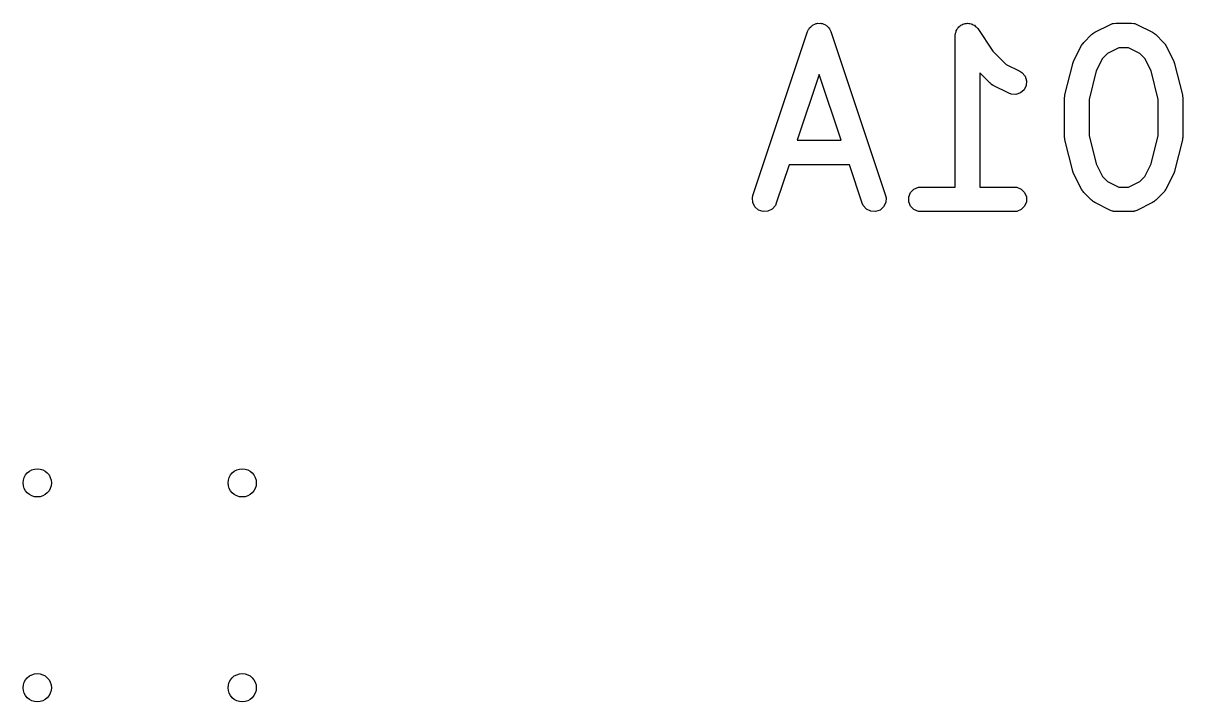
# Model space of a CAD drawing. Extents: x 0.03 to 1.98, y 0.07 to 3.6.
# Drawn here: x 0.143 to 0.709, y 2.343 to 2.674 of the extents above; entities that cross this region are included whole.
import ezdxf

# ---------------------------------------------------------------- set-up
doc = ezdxf.new("R2010")
doc.units = 0
doc.header["$MEASUREMENT"] = 0
doc.layers.add('BLACK', color=7, linetype='CONTINUOUS')

msp = doc.modelspace()

# ---------------------------------------------------------------- linework, layer by layer
at = {"layer": 'BLACK', "linetype": 'CONTINUOUS'}
for p, q in [((0.52647, 2.67139), (0.52675, 2.67171)), ((0.52675, 2.67171), (0.52694, 2.6721)), ((0.52694, 2.6721), (0.52751, 2.67259)), ((0.52751, 2.67259), (0.528, 2.67316)), ((0.528, 2.67316), (0.52839, 2.67335)), ((0.52839, 2.67335), (0.52871, 2.67363)), ((0.52871, 2.67363), (0.52943, 2.67387)), ((0.52943, 2.67387), (0.5301, 2.6742)), ((0.5301, 2.6742), (0.53053, 2.67423)), ((0.53053, 2.67423), (0.53093, 2.67437)), ((0.53093, 2.67437), (0.53168, 2.67432)), ((0.53168, 2.67432), (0.53243, 2.67437)), ((0.53243, 2.67437), (0.53284, 2.67423)), ((0.53284, 2.67423), (0.53327, 2.6742)), ((0.53327, 2.6742), (0.53394, 2.67387)), ((0.53394, 2.67387), (0.53465, 2.67363)), ((0.53465, 2.67363), (0.53498, 2.67335)), ((0.53498, 2.67335), (0.53536, 2.67316)), ((0.53536, 2.67316), (0.53586, 2.67259)), ((0.53586, 2.67259), (0.53642, 2.6721)), ((0.53642, 2.6721), (0.53662, 2.67171)), ((0.53662, 2.67171), (0.5369, 2.67139)), ((0.59885, 2.67121), (0.59908, 2.67175)), ((0.59908, 2.67175), (0.5995, 2.67217)), ((0.5995, 2.67217), (0.59983, 2.67266)), ((0.59983, 2.67266), (0.60032, 2.67299)), ((0.60032, 2.67299), (0.60073, 2.67341)), ((0.60073, 2.67341), (0.60128, 2.67363)), ((0.60128, 2.67363), (0.60177, 2.67396)), ((0.60177, 2.67396), (0.60235, 2.67408)), ((0.60235, 2.67408), (0.60289, 2.6743)), ((0.60289, 2.6743), (0.60349, 2.6743)), ((0.60349, 2.6743), (0.60407, 2.67442)), ((0.60407, 2.67442), (0.60465, 2.6743)), ((0.60465, 2.6743), (0.60524, 2.6743)), ((0.60524, 2.6743), (0.60578, 2.67408)), ((0.60578, 2.67408), (0.60637, 2.67396)), ((0.60637, 2.67396), (0.60685, 2.67363)), ((0.60685, 2.67363), (0.6074, 2.67341)), ((0.6074, 2.67341), (0.60782, 2.67299)), ((0.60782, 2.67299), (0.60831, 2.67266)), ((0.60831, 2.67266), (0.60905, 2.67176)), ((0.60905, 2.67176), (0.60905, 2.67175)), ((0.60905, 2.67175), (0.60905, 2.67175)), ((0.60905, 2.67175), (0.60906, 2.67175)), ((0.60906, 2.67175), (0.61635, 2.66081)), ((0.66614, 2.66997), (0.67376, 2.67378)), ((0.67376, 2.67378), (0.67486, 2.6742)), ((0.67486, 2.6742), (0.67508, 2.67422)), ((0.67508, 2.67422), (0.67527, 2.6743)), ((0.67527, 2.6743), (0.67645, 2.67442)), ((0.67645, 2.67442), (0.68406, 2.67442)), ((0.68406, 2.67442), (0.68524, 2.6743)), ((0.68524, 2.6743), (0.68543, 2.67422)), ((0.68543, 2.67422), (0.68565, 2.6742)), ((0.68565, 2.6742), (0.68675, 2.67378)), ((0.68675, 2.67378), (0.69437, 2.66997)), ((0.49932, 2.59032), (0.52599, 2.67032)), ((0.52599, 2.67032), (0.52647, 2.67139)), ((0.5369, 2.67139), (0.53738, 2.67032)), ((0.53738, 2.67032), (0.56404, 2.59032)), ((0.59806, 2.66842), (0.59807, 2.66843)), ((0.59806, 2.59442), (0.59806, 2.66842)), ((0.59806, 2.66842), (0.59806, 2.66842)), ((0.59806, 2.66842), (0.59806, 2.66842)), ((0.59807, 2.66843), (0.59818, 2.66959)), ((0.59818, 2.66959), (0.59841, 2.67014)), ((0.59841, 2.67014), (0.59852, 2.67072)), ((0.59852, 2.67072), (0.59885, 2.67121)), ((0.66077, 2.66504), (0.66458, 2.66885)), ((0.66458, 2.66885), (0.66504, 2.66923)), ((0.66504, 2.66923), (0.66515, 2.66935)), ((0.66515, 2.66935), (0.66533, 2.66946)), ((0.66533, 2.66946), (0.66549, 2.6696)), ((0.66549, 2.6696), (0.66564, 2.66966)), ((0.66564, 2.66966), (0.66614, 2.66997)), ((0.69437, 2.66997), (0.69487, 2.66966)), ((0.69487, 2.66966), (0.69502, 2.6696)), ((0.69502, 2.6696), (0.69518, 2.66946)), ((0.69518, 2.66946), (0.69536, 2.66935)), ((0.69536, 2.66935), (0.69547, 2.66923)), ((0.69547, 2.66923), (0.69593, 2.66885)), ((0.69593, 2.66885), (0.69974, 2.66504)), ((0.61635, 2.66081), (0.62286, 2.6543)), ((0.65584, 2.65586), (0.65965, 2.66348)), ((0.65965, 2.66348), (0.65997, 2.66399)), ((0.65997, 2.66399), (0.66003, 2.66413)), ((0.66003, 2.66413), (0.66016, 2.6643)), ((0.66016, 2.6643), (0.66028, 2.66448)), ((0.66028, 2.66448), (0.6604, 2.66458)), ((0.6604, 2.66458), (0.66077, 2.66504)), ((0.67786, 2.66242), (0.67238, 2.65968)), ((0.68265, 2.66242), (0.67786, 2.66242)), ((0.68813, 2.65968), (0.68265, 2.66242)), ((0.69974, 2.66504), (0.70011, 2.66458)), ((0.70011, 2.66458), (0.70023, 2.66448)), ((0.70023, 2.66448), (0.70035, 2.6643)), ((0.70035, 2.6643), (0.70048, 2.66413)), ((0.70048, 2.66413), (0.70054, 2.66399)), ((0.70054, 2.66399), (0.70086, 2.66348)), ((0.70086, 2.66348), (0.70467, 2.65586)), ((0.65158, 2.6394), (0.65539, 2.65463)), ((0.65539, 2.65463), (0.65542, 2.65472)), ((0.65542, 2.65476), (0.65561, 2.65525)), ((0.65542, 2.65472), (0.65542, 2.65476)), ((0.65561, 2.65525), (0.65578, 2.65574)), ((0.65578, 2.65574), (0.65581, 2.65578)), ((0.65581, 2.65578), (0.65584, 2.65586)), ((0.66995, 2.65724), (0.66687, 2.65109)), ((0.67238, 2.65968), (0.66995, 2.65724)), ((0.69056, 2.65724), (0.68813, 2.65968)), ((0.69364, 2.65109), (0.69056, 2.65724)), ((0.70467, 2.65586), (0.7047, 2.65578)), ((0.7047, 2.65578), (0.70473, 2.65574)), ((0.70473, 2.65574), (0.7049, 2.65525)), ((0.7049, 2.65525), (0.70509, 2.65476)), ((0.70509, 2.65476), (0.70509, 2.65472)), ((0.70509, 2.65472), (0.70512, 2.65463)), ((0.70512, 2.65463), (0.70893, 2.6394)), ((0.53168, 2.64944), (0.52096, 2.61727)), ((0.54241, 2.61727), (0.53168, 2.64944)), ((0.61506, 2.64513), (0.61006, 2.65012)), ((0.61006, 2.65012), (0.61006, 2.59442)), ((0.62286, 2.6543), (0.6296, 2.65093)), ((0.6296, 2.65093), (0.6306, 2.6503)), ((0.6306, 2.6503), (0.63213, 2.64853)), ((0.66687, 2.65109), (0.6634, 2.6372)), ((0.69711, 2.6372), (0.69364, 2.65109)), ((0.61552, 2.64475), (0.61506, 2.64513)), ((0.61562, 2.64463), (0.61552, 2.64475)), ((0.6158, 2.64452), (0.61562, 2.64463)), ((0.61597, 2.64438), (0.6158, 2.64452)), ((0.61612, 2.64432), (0.61597, 2.64438)), ((0.61662, 2.644), (0.61612, 2.64432)), ((0.62424, 2.64019), (0.61662, 2.644)), ((0.63271, 2.64398), (0.63166, 2.64188)), ((0.63213, 2.64853), (0.63287, 2.64631)), ((0.63287, 2.64631), (0.63271, 2.64398)), ((0.62534, 2.63977), (0.62424, 2.64019)), ((0.62767, 2.63961), (0.62534, 2.63977)), ((0.62989, 2.64035), (0.62767, 2.63961)), ((0.63166, 2.64188), (0.62989, 2.64035)), ((0.6514, 2.63823), (0.65147, 2.63867)), ((0.65142, 2.63815), (0.6514, 2.63823)), ((0.6514, 2.63794), (0.65142, 2.63815)), ((0.6514, 2.61889), (0.6514, 2.63794)), ((0.65147, 2.63867), (0.65151, 2.63911)), ((0.65151, 2.63911), (0.65155, 2.63919)), ((0.65155, 2.63919), (0.65158, 2.6394)), ((0.70893, 2.6394), (0.70896, 2.63919)), ((0.70896, 2.63919), (0.709, 2.63911)), ((0.709, 2.63911), (0.70904, 2.63867)), ((0.70904, 2.63867), (0.70911, 2.63823)), ((0.70911, 2.63823), (0.70909, 2.63815)), ((0.70909, 2.63815), (0.70911, 2.63794)), ((0.70911, 2.63794), (0.70911, 2.61889)), ((0.6634, 2.6372), (0.6634, 2.61963)), ((0.69711, 2.61963), (0.69711, 2.6372)), ((0.52096, 2.61727), (0.54241, 2.61727)), ((0.65142, 2.61869), (0.6514, 2.61889)), ((0.6514, 2.6186), (0.65142, 2.61869)), ((0.65147, 2.61816), (0.6514, 2.6186)), ((0.65151, 2.61772), (0.65147, 2.61816)), ((0.65155, 2.61764), (0.65151, 2.61772)), ((0.65158, 2.61744), (0.65155, 2.61764)), ((0.65539, 2.6022), (0.65158, 2.61744)), ((0.6634, 2.61963), (0.66687, 2.60575)), ((0.69364, 2.60575), (0.69711, 2.61963)), ((0.70893, 2.61744), (0.70512, 2.6022)), ((0.70896, 2.61764), (0.70893, 2.61744)), ((0.709, 2.61772), (0.70896, 2.61764)), ((0.70904, 2.61816), (0.709, 2.61772)), ((0.70911, 2.6186), (0.70904, 2.61816)), ((0.70911, 2.61889), (0.70909, 2.61869)), ((0.70909, 2.61869), (0.70911, 2.6186)), ((0.51696, 2.60527), (0.51071, 2.58652)), ((0.54641, 2.60527), (0.51696, 2.60527)), ((0.55266, 2.58652), (0.54641, 2.60527)), ((0.66687, 2.60575), (0.66995, 2.59959)), ((0.69056, 2.59959), (0.69364, 2.60575)), ((0.65542, 2.60211), (0.65539, 2.6022)), ((0.65542, 2.60207), (0.65542, 2.60211)), ((0.65561, 2.60158), (0.65542, 2.60207)), ((0.65578, 2.60109), (0.65561, 2.60158)), ((0.65581, 2.60106), (0.65578, 2.60109)), ((0.65584, 2.60097), (0.65581, 2.60106)), ((0.65965, 2.59335), (0.65584, 2.60097)), ((0.66995, 2.59959), (0.67238, 2.59716)), ((0.68813, 2.59716), (0.69056, 2.59959)), ((0.70467, 2.60097), (0.70086, 2.59335)), ((0.7047, 2.60106), (0.70467, 2.60097)), ((0.70473, 2.60109), (0.7047, 2.60106)), ((0.7049, 2.60158), (0.70473, 2.60109)), ((0.70509, 2.60207), (0.7049, 2.60158)), ((0.70512, 2.6022), (0.70509, 2.60211)), ((0.70509, 2.60211), (0.70509, 2.60207)), ((0.57622, 2.59175), (0.57787, 2.59341)), ((0.57787, 2.59341), (0.58004, 2.5943)), ((0.58004, 2.5943), (0.58121, 2.59442)), ((0.58121, 2.59442), (0.59806, 2.59442)), ((0.61006, 2.59442), (0.62692, 2.59442)), ((0.62692, 2.59442), (0.62809, 2.5943)), ((0.62809, 2.5943), (0.63026, 2.59341)), ((0.63026, 2.59341), (0.63191, 2.59175)), ((0.65997, 2.59285), (0.65965, 2.59335)), ((0.66003, 2.5927), (0.65997, 2.59285)), ((0.66016, 2.59254), (0.66003, 2.5927)), ((0.66028, 2.59236), (0.66016, 2.59254)), ((0.6604, 2.59225), (0.66028, 2.59236)), ((0.67238, 2.59716), (0.67786, 2.59442)), ((0.67786, 2.59442), (0.68265, 2.59442)), ((0.68265, 2.59442), (0.68813, 2.59716)), ((0.70023, 2.59236), (0.70011, 2.59225)), ((0.70035, 2.59254), (0.70023, 2.59236)), ((0.70048, 2.5927), (0.70035, 2.59254)), ((0.70054, 2.59285), (0.70048, 2.5927)), ((0.70086, 2.59335), (0.70054, 2.59285)), ((0.49906, 2.58917), (0.49932, 2.59032)), ((0.49923, 2.58683), (0.49906, 2.58917)), ((0.50028, 2.58474), (0.49923, 2.58683)), ((0.56414, 2.58683), (0.56309, 2.58474)), ((0.56404, 2.59032), (0.5643, 2.58917)), ((0.5643, 2.58917), (0.56414, 2.58683)), ((0.57532, 2.58959), (0.57622, 2.59175)), ((0.57532, 2.58725), (0.57532, 2.58959)), ((0.57622, 2.58508), (0.57532, 2.58725)), ((0.63191, 2.59175), (0.63281, 2.58959)), ((0.63281, 2.58725), (0.63191, 2.58508)), ((0.63281, 2.58959), (0.63281, 2.58725)), ((0.66077, 2.59179), (0.6604, 2.59225)), ((0.66458, 2.58798), (0.66077, 2.59179)), ((0.66504, 2.58761), (0.66458, 2.58798)), ((0.66515, 2.58749), (0.66504, 2.58761)), ((0.66533, 2.58737), (0.66515, 2.58749)), ((0.66549, 2.58724), (0.66533, 2.58737)), ((0.66564, 2.58718), (0.66549, 2.58724)), ((0.66614, 2.58686), (0.66564, 2.58718)), ((0.67376, 2.58305), (0.66614, 2.58686)), ((0.69437, 2.58686), (0.68675, 2.58305)), ((0.69487, 2.58718), (0.69437, 2.58686)), ((0.69502, 2.58724), (0.69487, 2.58718)), ((0.69518, 2.58737), (0.69502, 2.58724)), ((0.69536, 2.58749), (0.69518, 2.58737)), ((0.69547, 2.58761), (0.69536, 2.58749)), ((0.69593, 2.58798), (0.69547, 2.58761)), ((0.69974, 2.59179), (0.69593, 2.58798)), ((0.70011, 2.59225), (0.69974, 2.59179)), ((0.50205, 2.58321), (0.50028, 2.58474)), ((0.50427, 2.58246), (0.50205, 2.58321)), ((0.5066, 2.58263), (0.50427, 2.58246)), ((0.5087, 2.58368), (0.5066, 2.58263)), ((0.51023, 2.58545), (0.5087, 2.58368)), ((0.51071, 2.58652), (0.51023, 2.58545)), ((0.55314, 2.58545), (0.55266, 2.58652)), ((0.55467, 2.58368), (0.55314, 2.58545)), ((0.55677, 2.58263), (0.55467, 2.58368)), ((0.5591, 2.58246), (0.55677, 2.58263)), ((0.56132, 2.58321), (0.5591, 2.58246)), ((0.56309, 2.58474), (0.56132, 2.58321)), ((0.57787, 2.58343), (0.57622, 2.58508)), ((0.58004, 2.58253), (0.57787, 2.58343)), ((0.58121, 2.58242), (0.58004, 2.58253)), ((0.62692, 2.58242), (0.58121, 2.58242)), ((0.62809, 2.58253), (0.62692, 2.58242)), ((0.63026, 2.58343), (0.62809, 2.58253)), ((0.63191, 2.58508), (0.63026, 2.58343)), ((0.67486, 2.58263), (0.67376, 2.58305)), ((0.67508, 2.58262), (0.67486, 2.58263)), ((0.67527, 2.58253), (0.67508, 2.58262)), ((0.67645, 2.58242), (0.67527, 2.58253)), ((0.68406, 2.58242), (0.67645, 2.58242)), ((0.68524, 2.58253), (0.68406, 2.58242)), ((0.68543, 2.58262), (0.68524, 2.58253)), ((0.68565, 2.58263), (0.68543, 2.58262)), ((0.68675, 2.58305), (0.68565, 2.58263))]:
    msp.add_line(p, q, dxfattribs=at)
at = {"layer": 'BLACK'}
for centre in [(0.15, 2.45), (0.25, 2.45), (0.15, 2.35), (0.25, 2.35)]:
    msp.add_circle(centre, 0.00689, dxfattribs=at)

doc.saveas('drawing.dxf')
